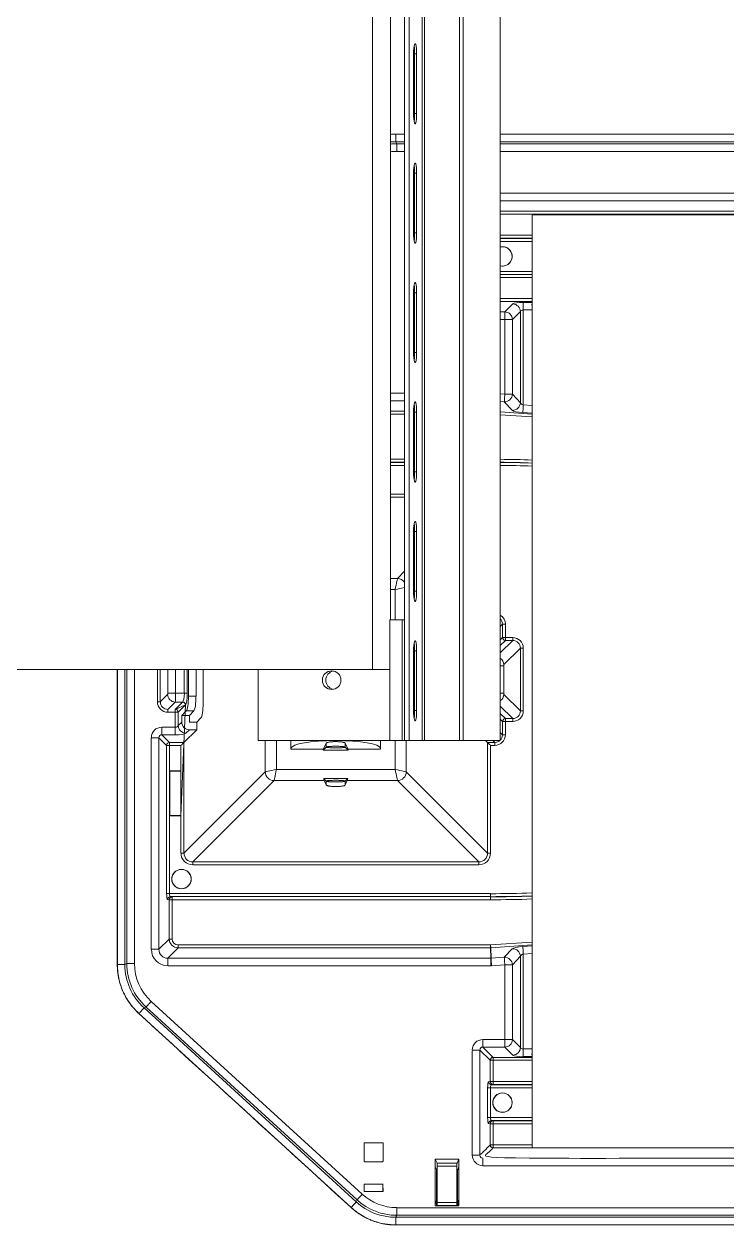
# Model space of a CAD drawing. Header units: inches. Extents: x 1518 to 2565, y 62 to 679.
# Drawn here: x 2123.65 to 2135.43, y 528.97 to 549.08 of the extents above; entities that cross this region are included whole.
import ezdxf

# ---------------------------------------------------------------- set-up
doc = ezdxf.new("R2010")
doc.units = ezdxf.units.IN
doc.header["$LTSCALE"] = 50
doc.header["$MEASUREMENT"] = 0
for name, color, linetype, lineweight in [('E2-ECOFEET', 254, 'Continuous', 5), ('ECOFEET', 254, 'Continuous', 5), ('TEXT', 1, 'Continuous', 20)]:
    doc.layers.add(name, color=color, linetype=linetype, lineweight=lineweight)

# ---------------------------------------------------------------- blocks, each defined once
blk = doc.blocks.new('Z1')
at = {"layer": 'ECOFEET', "color": 1, "linetype": 'Continuous'}
for p, q in [((0.871, 140.498), (0.871, 70.498)), ((1.523, 140.498), (1.523, 70.498)), ((2.142, 70.498), (2.142, 140.498)), ((0, 71.685), (0, 137.185)), ((0.301, 72.518), (0.301, 136.373)), ((0.395, 80.527), (0.408, 80.493)), ((2.143, 80.655), (18.191, 80.655)), ((18.191, 80.652), (2.143, 80.652)), ((18.191, 80.527), (2.143, 80.527)), ((2.143, 78.959), (2.677, 78.959)), ((2.677, 78.909), (2.143, 78.909)), ((2.143, 78.907), (2.677, 78.907)), ((2.677, 78.857), (2.143, 78.857)), ((2.143, 78.355), (2.677, 78.355)), ((2.677, 78.305), (2.143, 78.305)), ((2.143, 78.302), (2.677, 78.302)), ((2.677, 78.252), (2.143, 78.252)), ((2.143, 77.898), (2.677, 77.898)), ((2.677, 77.848), (2.143, 77.848)), ((0.301, 76.313), (0.54, 76.313)), ((2.347, 76.298), (2.48, 76.155)), ((0.54, 76.185), (0.301, 76.185)), ((2.343, 76.028), (2.21, 76.17)), ((0.301, 76.013), (0.54, 76.013)), ((0.54, 75.964), (0.301, 75.964)), ((0.69, 76.013), (0.708, 76.013)), ((0.708, 75.964), (0.69, 75.964)), ((2.143, 76.002), (2.677, 75.966)), ((2.677, 75.916), (2.143, 75.953)), ((0.301, 75.208), (0.54, 75.208)), ((0.54, 75.158), (0.301, 75.158)), ((0.301, 75.156), (0.54, 75.156)), ((0.54, 75.106), (0.301, 75.106)), ((0.69, 75.208), (0.708, 75.208)), ((0.708, 75.158), (0.69, 75.158)), ((0.69, 75.156), (0.708, 75.156)), ((0.708, 75.106), (0.69, 75.106)), ((0.301, 74.624), (0.54, 74.624)), ((0.54, 74.574), (0.301, 74.574)), ((0.69, 73.482), (0.708, 73.501)), ((0.708, 73.205), (0.69, 73.187)), ((-2.836, 71.123), (-2.836, 71.685)), ((-1.365, 70.498), (-1.365, 70.352)), ((-0.772, 70.452), (-0.772, 70.388)), ((-0.455, 70.388), (-0.455, 70.452)), ((-0.772, 69.817), (-0.772, 69.753)), ((-0.455, 69.753), (-0.455, 69.817)), ((-0.136, 63.751), (-0.136, 63.453)), ((0.168, 63.761), (-0.126, 63.761)), ((0.178, 63.453), (0.178, 63.751)), ((2.677, 63.675), (10.302, 63.675)), ((-0.126, 63.443), (0.168, 63.443)), ((1.051, 63.357), (1.072, 63.315)), ((1.076, 63.266), (1.076, 62.844)), ((1.427, 63.266), (1.427, 62.844)), ((0.177, 63.067), (-0.135, 63.067)), ((0.177, 62.944), (0.177, 63.067)), ((-0.136, 62.943), (0.178, 62.943))]:
    blk.add_line(p, q, dxfattribs=at)
for points in [[(0.832, 140.498), (0.832, 70.498), (0.617, 70.498), (0.54, 70.498), (0.497, 70.498)], [(0.617, 140.498), (0.54, 140.498), (0.54, 70.498)], [(0.617, 70.498), (0.617, 140.498), (0.832, 140.498), (0.871, 140.498), (1.461, 140.498)], [(1.461, 70.498), (1.523, 70.498), (2.142, 70.498), (2.143, 70.498), (2.143, 140.498), (2.142, 140.498), (1.523, 140.498), (1.461, 140.498), (1.461, 70.498), (0.871, 70.498), (0.832, 70.498)], [(0.291, 71.685), (0, 71.685), (-38.449, 71.685), (-38.449, 137.185), (0, 137.185), (0.291, 137.185)], [(0.708, 81.998), (0.742, 81.998), (0.742, 80.998), (0.708, 80.998)], [(0.54, 80.652), (0.395, 80.652), (0.301, 80.647)], [(0.54, 80.527), (0.395, 80.527), (0.395, 80.652), (0.395, 80.655)], [(0.54, 80.365), (0.408, 80.365), (0.408, 80.493), (0.54, 80.493)], [(2.143, 79.663), (11.811, 79.663), (11.811, 79.681), (11.811, 80.335), (12.211, 80.335), (12.211, 79.681), (12.211, 79.663), (18.06, 79.663), (18.06, 79.535)], [(0.708, 79.998), (0.742, 79.998), (0.742, 78.998), (0.708, 78.998)], [(2.143, 79.363), (17.888, 79.363), (17.888, 79.314), (17.937, 79.314), (18.109, 79.486), (18.191, 79.486)], [(10.302, 79.3), (10.302, 63.675), (17.927, 63.675), (17.927, 79.3), (10.302, 79.3), (2.677, 79.3), (2.677, 63.675), (2.023, 63.675), (2.023, 63.724), (2.677, 63.724)], [(17.888, 79.3), (17.888, 79.314), (2.143, 79.314)], [(0.708, 77.998), (0.742, 77.998), (0.742, 76.998), (0.708, 76.998)], [(2.48, 77.681), (2.347, 77.548), (2.219, 77.548), (2.143, 77.548)], [(2.529, 77.708), (2.529, 77.836), (2.677, 77.836)], [(2.677, 77.708), (2.529, 77.708), (2.529, 76.117), (2.677, 76.107)], [(2.677, 77.794), (2.669, 77.801), (2.677, 77.801)], [(0.708, 75.998), (0.742, 75.998), (0.742, 74.998), (0.708, 74.998)], [(0.708, 73.998), (0.742, 73.998), (0.742, 72.998), (0.708, 72.998)], [(0.301, 73.213), (0.421, 73.213), (0.54, 73.332)], [(0.381, 72.518), (0.381, 73.026), (0.301, 73.026)], [(0.497, 72.518), (0.497, 70.498), (0.291, 70.498), (-1.916, 70.498), (-1.916, 71.685)], [(0.291, 70.498), (0.291, 72.518), (0.497, 72.518), (0.54, 72.518)], [(2.143, 72.185), (2.18, 72.222), (2.229, 72.222), (2.229, 72.445), (2.18, 72.445), (2.143, 72.408)], [(2.143, 71.964), (2.352, 72.173), (2.352, 72.222), (2.229, 72.222), (2.229, 72.173), (2.143, 72.087)], [(0.708, 71.998), (0.742, 71.998), (0.742, 70.998), (0.708, 70.998)], [(-4.147, 71.685), (-4.147, 66.745), (-4.273, 66.745), (-4.275, 66.745)], [(-4.147, 66.745), (-4.113, 66.76), (-4.113, 71.685)], [(-3.985, 71.685), (-3.985, 66.76), (-4.113, 66.76)], [(-3.553, 71.685), (-3.553, 71.147), (-3.602, 71.147), (-3.602, 71.685)], [(-3.3, 71.685), (-3.3, 71.289), (-3.428, 71.289), (-3.428, 71.685)], [(-3.3, 71.289), (-3.151, 71.289), (-3.151, 71.685)], [(-3.102, 71.685), (-3.102, 71.289), (-3.151, 71.289)], [(-3.082, 71.685), (-3.082, 71.239), (-2.955, 71.239), (-2.955, 71.685)], [(2.143, 71.289), (2.2, 71.289), (2.2, 71.749), (2.143, 71.749)], [(2.143, 70.853), (2.18, 70.816), (2.229, 70.816), (2.352, 70.816), (2.352, 70.865), (2.143, 71.074)], [(-3.067, 70.917), (-3.194, 70.917), (-3.194, 70.806), (-3.253, 70.747)], [(-3.194, 70.917), (-3.119, 70.993), (-2.992, 70.993), (-3.067, 70.917), (-3.067, 70.81), (-3.062, 70.805), (-2.944, 70.805), (-2.873, 70.877)], [(2.143, 70.951), (2.229, 70.865), (2.229, 70.816), (2.229, 70.593), (2.18, 70.593), (2.143, 70.63)], [(-3.526, 70.593), (-3.302, 70.593), (-3.302, 70.721)], [(-3.157, 68.612), (-3.157, 70.465), (-2.944, 70.678)], [(-3.576, 70.544), (-3.704, 70.544), (-3.704, 67.001), (-3.576, 67.001), (-3.403, 67.173)], [(-3.396, 69.984), (-3.398, 69.987), (-3.207, 69.987), (-3.207, 69.237), (-3.207, 68.612), (-3.157, 68.612), (-1.796, 69.973), (-1.796, 70.498)], [(-1.364, 70.498), (-1.364, 70.368), (-1.365, 70.352), (-0.822, 70.352)], [(-0.406, 70.338), (-0.822, 70.338), (-0.774, 70.386), (-0.774, 70.448), (-0.822, 70.352), (-0.822, 70.338)], [(0.138, 70.352), (-0.406, 70.352), (-0.454, 70.448), (-0.454, 70.386), (-0.406, 70.338), (-0.406, 70.352)], [(0.136, 70.498), (0.136, 70.368), (0.138, 70.352), (0.138, 70.498)], [(0.568, 70.498), (0.568, 69.973), (1.93, 68.612), (1.979, 68.612), (1.979, 70.416), (2.052, 70.416), (2.052, 70.465), (2.02, 70.498)], [(1.93, 68.612), (1.93, 70.465), (1.898, 70.498)], [(-3.396, 69.239), (-3.398, 69.237), (-3.207, 69.237), (-3.209, 69.239)], [(-3.428, 66.853), (-3.428, 66.725), (1.986, 66.725), (1.986, 66.853), (1.98, 67.025), (-3.256, 67.025), (-3.256, 67.074), (1.98, 67.074), (2.677, 67.122)], [(-3.256, 67.025), (-3.428, 66.853), (1.986, 66.853)], [(2.677, 66.931), (2.529, 66.921), (2.529, 65.331), (2.677, 65.331)], [(2.677, 65.141), (2.023, 65.141), (2.023, 65.19), (2.677, 65.19)], [(2.677, 65.203), (2.529, 65.203), (2.529, 65.331)], [(2.677, 65.237), (2.669, 65.237), (2.677, 65.245)], [(1.979, 64.683), (1.93, 64.683), (1.93, 64.182), (1.979, 64.182), (2.677, 64.182)], [(2.677, 64.683), (1.979, 64.683), (1.979, 64.182)], [(1.051, 63.484), (1.051, 63.357), (1.051, 62.703), (1.451, 62.703), (1.451, 63.357), (1.43, 63.315)], [(1.451, 63.357), (1.451, 63.484), (1.051, 63.484), (1.083, 63.42), (1.419, 63.42), (1.451, 63.484)], [(11.811, 63.375), (1.851, 63.375), (1.851, 63.503)], [(-0.136, 63.068), (-0.135, 63.067), (-0.135, 62.944)], [(18.604, 62.384), (18.604, 62.386), (0.395, 62.386), (0.395, 62.384)]]:
    blk.add_lwpolyline(points, dxfattribs=at)
at = {"layer": 'ECOFEET', "color": 1, "linetype": 'Continuous', "flags": 128}
for points in [[(0.742, 81.998), (0.741, 82.046), (0.738, 82.09), (0.733, 82.127), (0.727, 82.154), (0.719, 82.168), (0.712, 82.168), (0.705, 82.154), (0.699, 82.127), (0.694, 82.09), (0.691, 82.046), (0.69, 81.998), (0.69, 80.998), (0.691, 80.949), (0.694, 80.905), (0.699, 80.868), (0.705, 80.841), (0.712, 80.827), (0.719, 80.827), (0.727, 80.841), (0.733, 80.868), (0.738, 80.905), (0.741, 80.949), (0.742, 80.998)], [(0.742, 79.998), (0.741, 80.046), (0.738, 80.09), (0.733, 80.127), (0.727, 80.154), (0.719, 80.168), (0.712, 80.168), (0.705, 80.154), (0.699, 80.127), (0.694, 80.09), (0.691, 80.046), (0.69, 79.998), (0.69, 78.998), (0.691, 78.949), (0.694, 78.905), (0.699, 78.868), (0.705, 78.841), (0.712, 78.827), (0.719, 78.827), (0.727, 78.841), (0.733, 78.868), (0.738, 78.905), (0.741, 78.949), (0.742, 78.998)], [(0.742, 77.998), (0.741, 78.046), (0.738, 78.09), (0.733, 78.127), (0.727, 78.154), (0.719, 78.168), (0.712, 78.168), (0.705, 78.154), (0.699, 78.127), (0.694, 78.09), (0.691, 78.046), (0.69, 77.998), (0.69, 76.998), (0.691, 76.949), (0.694, 76.905), (0.699, 76.868), (0.705, 76.841), (0.712, 76.827), (0.719, 76.827), (0.727, 76.841), (0.733, 76.868), (0.738, 76.905), (0.741, 76.949), (0.742, 76.998)], [(2.143, 76.175), (2.21, 76.17), (2.211, 76.176), (2.211, 76.185), (2.212, 76.198), (2.213, 76.214), (2.214, 76.233), (2.216, 76.253), (2.217, 76.275), (2.219, 76.298), (2.143, 76.303)], [(0.742, 75.998), (0.741, 76.046), (0.738, 76.09), (0.733, 76.127), (0.727, 76.154), (0.719, 76.168), (0.712, 76.168), (0.705, 76.154), (0.699, 76.127), (0.694, 76.09), (0.691, 76.046), (0.69, 75.998), (0.69, 74.998), (0.691, 74.949), (0.694, 74.905), (0.699, 74.868), (0.705, 74.841), (0.712, 74.827), (0.719, 74.827), (0.727, 74.841), (0.733, 74.868), (0.738, 74.905), (0.741, 74.949), (0.742, 74.998)], [(2.677, 75.978), (2.52, 75.989), (2.521, 75.995), (2.522, 76.005), (2.522, 76.018), (2.524, 76.033), (2.525, 76.052), (2.526, 76.073), (2.528, 76.094), (2.529, 76.117)], [(0.742, 73.998), (0.741, 74.046), (0.738, 74.09), (0.733, 74.127), (0.727, 74.154), (0.719, 74.168), (0.712, 74.168), (0.705, 74.154), (0.699, 74.127), (0.694, 74.09), (0.691, 74.046), (0.69, 73.998), (0.69, 72.998), (0.691, 72.949), (0.694, 72.905), (0.699, 72.868), (0.705, 72.841), (0.712, 72.827), (0.719, 72.827), (0.727, 72.841), (0.733, 72.868), (0.738, 72.905), (0.741, 72.949), (0.742, 72.998)], [(0.742, 71.998), (0.741, 72.046), (0.738, 72.09), (0.733, 72.127), (0.727, 72.154), (0.719, 72.168), (0.712, 72.168), (0.705, 72.154), (0.699, 72.127), (0.694, 72.09), (0.691, 72.046), (0.69, 71.998), (0.69, 70.998), (0.691, 70.949), (0.694, 70.905), (0.699, 70.868), (0.705, 70.841), (0.712, 70.827), (0.719, 70.827), (0.727, 70.841), (0.733, 70.868), (0.738, 70.905), (0.741, 70.949), (0.742, 70.998)], [(-3.398, 67.933), (-3.398, 69.237), (-3.398, 69.987), (-3.398, 70.416), (-3.398, 70.465), (-3.157, 70.465), (-3.16, 70.463), (-3.163, 70.459), (-3.168, 70.454), (-3.174, 70.448), (-3.182, 70.441), (-3.189, 70.433), (-3.198, 70.425), (-3.207, 70.416)], [(-1.609, 70.498), (-1.609, 70.012), (-1.617, 69.975), (-1.624, 69.939), (-1.631, 69.905), (-1.637, 69.876), (-1.642, 69.853), (-1.646, 69.836), (-1.648, 69.825), (-3.01, 68.464), (-3.01, 68.415), (1.782, 68.415), (1.782, 68.464), (-3.01, 68.464)], [(1.782, 68.464), (0.421, 69.825), (0.419, 69.836), (0.415, 69.853), (0.41, 69.876), (0.404, 69.905), (0.397, 69.939), (0.389, 69.975), (0.381, 70.012), (0.381, 70.498)], [(2.052, 70.465), (1.93, 70.465), (1.932, 70.463), (1.936, 70.459), (1.941, 70.454), (1.947, 70.448), (1.954, 70.441), (1.962, 70.433), (1.971, 70.425), (1.979, 70.416)], [(2.677, 67.06), (2.52, 67.049), (2.521, 67.043), (2.522, 67.034), (2.522, 67.021), (2.524, 67.005), (2.525, 66.986), (2.526, 66.966), (2.528, 66.944), (2.529, 66.921)], [(-3.913, 65.924), (-3.911, 65.925), (-0.354, 62.676), (-0.339, 62.693), (-0.325, 62.709), (-0.311, 62.724), (-0.299, 62.737), (-0.288, 62.749), (-0.28, 62.758), (-0.273, 62.765), (-0.269, 62.769), (-3.826, 66.018), (-3.793, 66.033), (-0.256, 62.803)], [(-0.269, 62.769), (-0.256, 62.803), (-0.253, 62.807), (-0.246, 62.814), (-0.237, 62.824), (-0.227, 62.836), (-0.214, 62.849), (-0.2, 62.865), (-0.185, 62.881), (-0.17, 62.897), (-3.706, 66.127), (-3.722, 66.111), (-3.736, 66.095), (-3.75, 66.079), (-3.763, 66.066), (-3.774, 66.054), (-3.782, 66.044), (-3.789, 66.037), (-3.793, 66.033)]]:
    blk.add_lwpolyline(points, dxfattribs=at)
at = {"layer": 'ECOFEET', "color": 1, "linetype": 'Continuous'}
for points in [[(0.699, 82.129, -0.044078), (0.708, 81.998), (0.708, 80.998, -0.044084), (0.699, 80.866)], [(0.699, 80.129, -0.044084), (0.708, 79.998), (0.708, 78.998, -0.044083), (0.699, 78.866)], [(2.143, 78.448, 0.202767), (2.267, 78.47, 0.544465), (2.267, 78.741, 0.202767), (2.143, 78.763)], [(0.699, 78.129, -0.044083), (0.708, 77.998), (0.708, 76.998, -0.044083), (0.699, 76.866)], [(2.143, 77.676), (2.219, 77.676), (2.352, 77.809, -0.393918), (2.48, 77.681), (2.48, 76.155)], [(0.699, 76.129, -0.044083), (0.708, 75.998), (0.708, 74.998, -0.044083), (0.699, 74.866)], [(0.699, 74.129, -0.044084), (0.708, 73.998), (0.708, 72.998, -0.044081), (0.699, 72.866)], [(2.352, 72.173), (2.229, 72.173, -0.393952), (2.18, 72.222), (2.18, 72.445)], [(0.699, 72.129, -0.044084), (0.708, 71.998), (0.708, 70.998, -0.044078), (0.699, 70.866)], [(2.143, 71.163, 0.244886), (2.203, 71.27), (2.48, 70.993), (2.529, 70.993), (2.529, 72.045), (2.48, 72.045), (2.48, 70.993)], [(2.48, 72.045), (2.203, 71.768, 0.244888), (2.143, 71.875)], [(0.69, 71.37, 0.067276), (0.704, 71.508, 0.067277), (0.69, 71.646)], [(-3.553, 71.147), (-3.431, 71.27, 0.393908), (-3.303, 71.142)], [(-2.944, 70.805), (-2.944, 70.678), (-3.066, 70.678), (-3.125, 70.619, -0.393908), (-3.253, 70.747), (-3.253, 70.97, 0.393932), (-3.302, 71.019), (-3.18, 71.142)], [(2.18, 70.593), (2.18, 70.816, -0.393948), (2.229, 70.865), (2.352, 70.865)], [(-3.576, 67.001), (-3.576, 70.544), (-3.448, 70.416), (-3.448, 67.933), (-3.398, 67.933), (1.981, 67.933), (1.981, 67.883), (-3.381, 67.883), (-3.354, 67.88, 0.412109), (-3.403, 67.83), (-3.354, 67.83), (-3.354, 67.173), (-3.403, 67.173), (-3.403, 67.83), (-3.43, 67.833, -0.411992), (-3.381, 67.883)], [(2.48, 66.883, 0.411946), (2.343, 67.011), (2.21, 66.868)], [(1.851, 65.362), (2.023, 65.19, 0.393866), (1.974, 65.141), (1.802, 65.313), (1.802, 63.552)], [(1.997, 64.733, -0.412067), (1.947, 64.783), (1.974, 64.786), (1.974, 65.141), (2.023, 65.141), (2.023, 64.786), (2.677, 64.786)], [(2.677, 64.736), (2.023, 64.736), (2.023, 64.786), (1.974, 64.786, 0.412074), (2.023, 64.736), (1.997, 64.733), (2.677, 64.733)], [(2.677, 64.079), (2.023, 64.079), (2.023, 63.724), (1.974, 63.724), (1.974, 64.079), (1.947, 64.082, -0.412081), (1.997, 64.132)], [(2.677, 64.132), (1.997, 64.132), (2.023, 64.129, 0.412061), (1.974, 64.079), (2.023, 64.079), (2.023, 64.129), (2.677, 64.129)]]:
    blk.add_lwpolyline(points, format="xyb", dxfattribs=at)
for points in [[(2.219, 76.298), (2.347, 76.298), (2.347, 77.548, 0.393919), (2.219, 77.676), (2.219, 77.548)], [(-3.209, 69.239), (-3.396, 69.239), (-3.396, 69.984), (-3.209, 69.984), (-3.207, 69.987), (-3.207, 70.416), (-3.398, 70.416), (-3.448, 70.416, -0.393922), (-3.398, 70.465), (-3.526, 70.593), (-3.526, 70.721), (-3.302, 70.721), (-3.302, 70.97), (-3.253, 70.97), (-3.131, 71.093)], [(-3.302, 71.019), (-3.302, 70.97), (-3.425, 70.97), (-3.425, 71.019), (-3.303, 71.142), (-3.18, 71.142, -0.393932), (-3.131, 71.093)], [(-3.286, 68.313, 0.544465), (-3.286, 68.041, 0.294947), (-3.111, 68.041, 0.544465), (-3.111, 68.313, 0.294947)], [(2.092, 64.568, 0.544465), (2.092, 64.297, 0.294947), (2.267, 64.297, 0.544465), (2.267, 64.568, 0.294947)]]:
    blk.add_lwpolyline(points, format="xyb", close=True, dxfattribs=at)
at = {"layer": 'ECOFEET', "color": 1, "linetype": 'Continuous', "flags": 128}
for points in [[(0.54, 73.059), (0.517, 73.054), (0.488, 73.048), (0.455, 73.041), (0.419, 73.034), (0.381, 73.026), (0.389, 73.063), (0.397, 73.1), (0.404, 73.133), (0.41, 73.162), (0.415, 73.185), (0.419, 73.203), (0.421, 73.213, -0.234532), (0.54, 73.148)], [(2.677, 67.073), (1.983, 67.025), (1.983, 67.028), (1.983, 67.031), (1.983, 67.036), (1.982, 67.042), (1.982, 67.049), (1.981, 67.057), (1.98, 67.066), (1.98, 67.074), (1.98, 67.025, 0.016615), (1.983, 67.025), (1.989, 66.853), (2.21, 66.868), (2.211, 66.862), (2.211, 66.853), (2.212, 66.84), (2.213, 66.824), (2.214, 66.805), (2.216, 66.785), (2.217, 66.763), (2.219, 66.74), (2.347, 66.74, 0.411946), (2.21, 66.868)], [(1.989, 66.853), (1.99, 66.847), (1.99, 66.838), (1.991, 66.825), (1.992, 66.809), (1.993, 66.79), (1.995, 66.77), (1.996, 66.748), (1.998, 66.725), (2.219, 66.74), (2.219, 65.49), (2.219, 65.362), (2.352, 65.229, 0.393921), (2.48, 65.357), (2.347, 65.49, -0.393918), (2.219, 65.362), (1.851, 65.362), (1.851, 65.49), (2.219, 65.49), (2.347, 65.49), (2.347, 66.74), (2.48, 66.883), (2.48, 65.357)]]:
    blk.add_lwpolyline(points, format="xyb", dxfattribs=at)
blk.add_lwpolyline([(-0.774, 69.757), (-0.808, 69.825), (-1.648, 69.825, -0.39394), (-1.796, 69.973), (-1.786, 69.975), (-1.768, 69.979), (-1.745, 69.984), (-1.716, 69.99), (-1.682, 69.997), (-1.646, 70.005), (-1.609, 70.012), (0.381, 70.012), (0.419, 70.005), (0.455, 69.997), (0.488, 69.99), (0.517, 69.984), (0.541, 69.979), (0.558, 69.975), (0.568, 69.973, -0.393923), (0.421, 69.825), (-0.42, 69.825), (-0.454, 69.757), (-0.454, 69.819), (-0.413, 69.86), (-0.815, 69.86), (-0.774, 69.819)], format="xyb", close=True, dxfattribs=at)
at = {"layer": 'ECOFEET', "color": 1, "linetype": 'Continuous'}
for points in [[(-3.354, 67.88), (-3.354, 67.83), (1.981, 67.83), (1.981, 67.88), (1.981, 67.883)], [(1.416, 63.371), (1.087, 63.371), (1.087, 62.759), (1.416, 62.759)], [(0.177, 63.067), (0.178, 63.068), (-0.136, 63.068), (-0.136, 62.943), (-0.135, 62.944), (0.177, 62.944), (0.178, 62.943)], [(1.427, 62.708), (1.076, 62.708), (1.082, 62.709), (1.42, 62.709)]]:
    blk.add_lwpolyline(points, close=True, dxfattribs=at)
for centre, radius in [((-0.682, 71.508), 0.156), ((-3.198, 68.177), 0.163), ((2.179, 64.432), 0.163)]:
    blk.add_circle(centre, radius, dxfattribs=at)
for centre, radius, start, end in [((2.179, 78.606), 0.163, 257.1326, 102.8674), ((2.214, 76.303), 0.133, 268.2707, 357.8266), ((2.347, 76.16), 0.133, 268.2707, 357.8266), ((1.981, 56.626), 18.582, 87.8554, 89.5018), ((1.981, 56.626), 18.532, 87.8496, 89.5004), ((1.981, 56.626), 18.53, 87.8493, 89.5003), ((1.981, 56.626), 18.48, 87.8434, 89.499), ((-0.623, 71.508), 0.157, 101.5572, 258.4428), ((1.981, 86.412), 18.48, 270, 272.1566), ((1.981, 86.412), 18.53, 270, 272.1507), ((1.981, 86.412), 18.532, 270, 272.1504), ((1.981, 86.412), 18.582, 270, 272.1446)]:
    blk.add_arc(centre, radius, start, end, dxfattribs=at)
for centre, major_axis, ratio, start_param, end_param in [((0.408, 79.507), (-0.37, 0.953), 0.978189, 5.918992, 6.012205), ((0.418, 79.482), (-0.366, 0.945), 0.987012, 5.918992, 6.025366), ((0.418, 79.482), (0.32, -0.825), 0.982581, 2.777399, 2.899692), ((2.529, 77.804), (0.18, 0), 0.176327, 1.570796, 2.96706), ((2.529, 77.676), (0.05, 0), 0.634777, 1.570796, 2.96706), ((2.785, 77.708), (0.133, -0.129), 0.122744, 3.780325, 3.887313), ((2.529, 76.149), (0.0488, -0.019), 0.580702, 3.53857, 4.934833), ((2.52, 76.021), (0.18, -0.013), 0.175892, 3.328509, 4.724773), ((2.046, 72.439), (-0.131, -0.131), 0.970288, 2.371274, 3.3859), ((2.046, 72.439), (0.0969, 0.0969), 0.948921, 5.512866, 6.287282), ((2.346, 72.039), (0.131, 0.131), 0.970288, 5.512866, 7.053504), ((2.346, 72.039), (0.0969, 0.0969), 0.948921, 5.512866, 7.053504), ((2.204, 71.749), (0, 0.02), 0.176327, 0.174533, 1.570796), ((-3.431, 71.289), (0, 0.02), 0.176327, 3.316126, 4.712389), ((-3.303, 71.289), (0, 0.15), 0.02351, 3.316126, 4.712389), ((-3.186, 71.289), (0, 0.15), 0.235103, 3.316126, 4.712389), ((-3.137, 71.289), (0, 0.2), 0.176327, 3.316126, 4.712389), ((-3.126, 71.239), (0, 0.25), 0.176327, 3.316126, 4.712389), ((-3, 71.239), (0, 0.25), 0.176327, 3.316126, 4.712389), ((2.204, 71.289), (0, 0.02), 0.176327, 1.570796, 2.96706), ((-3.419, 71.153), (-0.131, -0.131), 0.970288, 5.512866, 7.053504), ((-3.419, 71.153), (0.0969, 0.0969), 0.948921, 2.371274, 3.911912), ((-2.88, 71.123), (0, 0.25), 0.176327, 3.316126, 4.712389), ((-3.062, 70.81), (0.0947, 0.0947), 0.970288, 2.371274, 3.911912), ((2.346, 70.999), (-0.0969, 0.0969), 0.948921, 2.371274, 3.911912), ((2.346, 70.999), (0.131, -0.131), 0.970288, 5.512866, 7.053504), ((-3.521, 70.538), (-0.131, 0.131), 0.970288, 5.512866, 7.053504), ((-3.302, 70.753), (0.05, 0), 0.634777, 4.712389, 6.108652), ((-3.302, 70.625), (0.18, 0), 0.176327, 4.712389, 6.108652), ((-3.521, 70.538), (-0.042, 0.042), 0.84211, 5.512866, 7.053504), ((-0.614, 70.365), (0.75, 0), 0.176327, 0.017453, 3.124139), ((2.046, 70.599), (0.0969, -0.0969), 0.948921, 5.512866, 7.053504), ((2.046, 70.599), (-0.131, 0.131), 0.970288, 2.371274, 3.911912), ((-0.805, 70.012), (0, 0.19), 0.087489, 2.502598, 2.96706), ((0.044, 69.815), (0.5, 0), 0.087489, 3.054326, 3.083032), ((-0.422, 70.012), (0, 0.19), 0.087489, 3.316126, 3.780587), ((-3.003, 68.618), (-0.146, -0.146), 0.970288, 5.512866, 7.053504), ((-3.003, 68.618), (0.111, 0.111), 0.951716, 2.371274, 3.911912), ((1.776, 68.618), (-0.111, 0.111), 0.951716, 2.371274, 3.911912), ((1.776, 68.618), (0.146, -0.146), 0.970288, 5.512866, 7.053504), ((-3.43, 67.933), (0, 0.1), 0.176327, 1.570796, 3.124139), ((-3.381, 67.933), (0, 0.05), 0.352654, 1.570796, 3.124139), ((-3.419, 67.009), (-0.204, -0.204), 0.970288, 5.512866, 7.053504), ((-3.419, 67.009), (0.115, 0.115), 0.923436, 2.371274, 3.911912), ((-3.253, 67.176), (0.107, 0.107), 0.989599, 2.371274, 3.911912), ((-3.253, 67.176), (-0.0729, -0.0729), 0.970288, 5.512866, 7.053504), ((2.52, 67.017), (0.18, 0.013), 0.175892, 1.558413, 2.954676), ((1.986, 66.908), (-0.0019, 0.0547), 0.913122, 3.108053, 3.175133), ((2.529, 66.89), (0.0488, 0.019), 0.580702, 1.348352, 2.744616), ((-3.128, 66.76), (0.936, 0.413), 0.977384, 2.732965, 3.550221), ((-3.102, 66.772), (0.927, 0.409), 0.986525, 2.732965, 3.550221), ((-3.102, 66.772), (0.811, 0.357), 0.981933, 2.732965, 3.550221), ((1.986, 66.908), (0.006, -0.183), 0.984791, 6.249645, 6.316725), ((1.857, 65.307), (-0.131, 0.131), 0.970288, 5.512866, 7.053504), ((1.857, 65.307), (-0.042, 0.042), 0.84211, 5.512866, 7.053504), ((2.529, 65.234), (0.18, 0), 0.176327, 3.316126, 4.712389), ((2.529, 65.362), (0.05, 0), 0.634777, 3.316126, 4.712389), ((2.785, 65.331), (0.133, 0.129), 0.122744, 2.395872, 2.50286), ((1.948, 64.683), (0, 0.1), 0.176327, 0.017453, 1.570796), ((1.997, 64.683), (0, 0.05), 0.352654, 0.017453, 1.570796), ((1.948, 64.182), (0, 0.1), 0.176327, 1.570796, 3.124139), ((1.997, 64.182), (0, 0.05), 0.352654, 1.570796, 3.124139), ((-0.126, 63.751), (-0.00707, 0.00707), 0.999695, 5.497939, 7.068431), ((0.168, 63.751), (0.00707, 0.00707), 0.999695, 5.497939, 7.068431), ((-0.126, 63.453), (-0.00707, -0.00707), 0.999695, 5.497939, 7.068431), ((0.168, 63.453), (0.00707, -0.00707), 0.999695, 5.497939, 7.068431), ((1.082, 63.371), (0, 0.05), 0.087489, 4.712389, 6.108652), ((1.42, 63.371), (0, 0.05), 0.087489, 0.174533, 1.570796), ((1.857, 63.558), (0.131, 0.131), 0.970288, 2.371274, 3.911912), ((1.857, 63.558), (0.042, 0.042), 0.84211, 2.371274, 3.911912), ((1.071, 63.266), (0, 0.05), 0.087489, 4.712389, 6.108652), ((1.431, 63.266), (0, 0.05), 0.087489, 0.174533, 1.570796), ((0.408, 63.531), (0.37, 0.953), 0.978189, 2.777399, 3.505786), ((0.418, 63.557), (0.366, 0.945), 0.987012, 2.777399, 3.505786), ((0.418, 63.557), (0.32, 0.825), 0.982581, 2.777399, 3.505786), ((1.071, 62.844), (0, 0.05), 0.087489, 3.665191, 4.712389), ((1.082, 62.759), (0, 0.05), 0.087489, 3.159046, 4.712389), ((1.42, 62.759), (0, 0.05), 0.087489, 1.570796, 3.124139)]:
    blk.add_ellipse(centre, major_axis=major_axis, ratio=ratio, start_param=start_param, end_param=end_param, dxfattribs=at)
for points, knots in [([(0.54, 80.655), (0.492, 80.655), (0.443, 80.655), (0.395, 80.655), (0.375, 80.654), (0.344, 80.654), (0.313, 80.651), (0.301, 80.65)], [0, 0, 0, 0, 1, 1, 1, 1.615467, 2, 2, 2, 2]), ([(2.143, 80.493), (3.569, 80.493), (4.995, 80.493), (6.422, 80.493), (6.423, 80.488), (6.426, 80.479), (6.429, 80.444), (6.431, 80.404), (6.431, 80.378), (6.431, 80.365), (5.002, 80.365), (3.572, 80.365), (2.143, 80.365)], [0, 0, 0, 0, 1, 1, 1, 1.272796, 1.562444, 1.787991, 2, 2, 2, 3, 3, 3, 3]), ([(11.811, 79.663), (11.811, 79.647), (11.811, 79.613), (11.808, 79.572), (11.805, 79.545), (11.803, 79.538), (11.802, 79.535), (8.582, 79.535), (5.363, 79.535), (2.143, 79.535)], [0, 0, 0, 0, 0.271929, 0.56133, 0.787278, 1, 1, 1, 2, 2, 2, 2]), ([(-4.273, 71.685), (-4.273, 70.038), (-4.273, 68.392), (-4.273, 66.745), (-4.271, 66.702), (-4.268, 66.614), (-4.241, 66.468), (-4.189, 66.307), (-4.108, 66.155), (-4.014, 66.026), (-3.946, 65.959), (-3.911, 65.925), (-3.906, 65.931), (-3.901, 65.936), (-3.896, 65.942), (-3.891, 65.947), (-3.887, 65.952), (-3.882, 65.958), (-3.877, 65.962), (-3.873, 65.967), (-3.868, 65.972), (-3.864, 65.977), (-3.86, 65.981), (-3.856, 65.986), (-3.852, 65.99), (-3.849, 65.994), (-3.845, 65.997), (-3.842, 66.001), (-3.839, 66.004), (-3.837, 66.007), (-3.834, 66.009), (-3.832, 66.012), (-3.83, 66.014), (-3.829, 66.015), (-3.828, 66.017), (-3.826, 66.018)], [0, 0, 0, 0, 1, 1, 1, 1.141276, 1.284534, 1.483578, 1.688394, 1.8429, 2, 2, 2, 3, 3, 3, 4, 4, 4, 5, 5, 5, 6, 6, 6, 7, 7, 7, 8, 8, 8, 9, 9, 9, 10, 10, 10, 10]), ([(-4.275, 71.685), (-4.275, 70.038), (-4.275, 68.392), (-4.275, 66.745), (-4.274, 66.707), (-4.272, 66.643), (-4.261, 66.566), (-4.24, 66.453), (-4.208, 66.368), (-4.181, 66.296), (-4.164, 66.261), (-4.137, 66.204), (-4.096, 66.138), (-4.03, 66.043), (-3.967, 65.979), (-3.913, 65.924), (-2.727, 64.841), (-1.541, 63.758), (-0.356, 62.675)], [0, 0, 0, 0, 1, 1, 1, 1.250498, 1.416155, 1.50077, 2, 2, 2, 2.249902, 2.414977, 2.499969, 3, 3, 3, 4, 4, 4, 4]), ([(0.408, 62.545), (0.403, 62.534), (0.399, 62.523), (0.395, 62.512), (0.395, 62.47), (0.395, 62.428), (0.395, 62.386), (0.332, 62.389), (0.207, 62.395), (0.026, 62.443), (-0.128, 62.512), (-0.255, 62.591), (-0.321, 62.648), (-0.354, 62.676), (-0.355, 62.676), (-0.355, 62.675), (-0.356, 62.675), (-0.341, 62.662), (-0.303, 62.628), (-0.248, 62.587), (-0.188, 62.548), (-0.133, 62.516), (-0.071, 62.485), (-0.029, 62.468), (-0.008, 62.459), (0.01, 62.452), (0.058, 62.435), (0.124, 62.416), (0.194, 62.401), (0.258, 62.391), (0.326, 62.385), (0.372, 62.384), (0.395, 62.384), (6.465, 62.384), (12.534, 62.384), (18.604, 62.384), (18.621, 62.384), (18.663, 62.384), (18.72, 62.389), (18.778, 62.397), (18.831, 62.406), (18.868, 62.415), (18.886, 62.42), (18.903, 62.424), (18.943, 62.435), (18.997, 62.454), (19.051, 62.476), (19.099, 62.499), (19.133, 62.517), (19.149, 62.526), (19.164, 62.534), (19.2, 62.555), (19.247, 62.587), (19.294, 62.623), (19.335, 62.656), (19.363, 62.682), (19.377, 62.695), (19.389, 62.707), (19.419, 62.737), (19.456, 62.78), (19.493, 62.826), (19.524, 62.869), (19.544, 62.901), (19.555, 62.917), (20.405, 64.313), (21.255, 65.709), (22.106, 67.105), (22.115, 67.12), (22.138, 67.159), (22.165, 67.214), (22.19, 67.271), (22.21, 67.325), (22.221, 67.364), (22.227, 67.383)], [0, 0, 0, 0, 1, 1, 1, 2, 2, 2, 2.227046, 2.45708, 2.680644, 2.841434, 3, 3, 3, 4, 4, 4, 4.139693, 4.369522, 4.500285, 4.666892, 4.833452, 5, 5, 5, 5.139041, 5.368685, 5.49968, 5.666359, 5.833127, 6, 6, 6, 7, 7, 7, 7.180619, 7.439228, 7.600402, 7.800259, 8, 8, 8, 8.180333, 8.438816, 8.600139, 8.800073, 9, 9, 9, 9.18001, 9.438361, 9.59983, 9.799875, 10, 10, 10, 10.179713, 10.437942, 10.599559, 10.799703, 11, 11, 11, 12, 12, 12, 12.180358, 12.438823, 12.60013, 12.800073, 13, 13, 13, 13]), ([(0.395, 62.512), (6.465, 62.512), (12.534, 62.512), (18.604, 62.512), (18.604, 62.47), (18.604, 62.428), (18.604, 62.386), (18.648, 62.387), (18.735, 62.39), (18.883, 62.417), (19.043, 62.47), (19.209, 62.558), (19.357, 62.673), (19.472, 62.795), (19.529, 62.883), (19.553, 62.919), (19.546, 62.922), (19.54, 62.926), (19.534, 62.93), (19.528, 62.934), (19.521, 62.938), (19.515, 62.941), (19.51, 62.945), (19.504, 62.948), (19.498, 62.952), (19.493, 62.955), (19.488, 62.958), (19.483, 62.961), (19.478, 62.964), (19.474, 62.967), (19.469, 62.969), (19.465, 62.972), (19.462, 62.974), (19.458, 62.976), (19.456, 62.978), (19.453, 62.979), (19.45, 62.981), (19.449, 62.982), (19.447, 62.983), (19.445, 62.984), (20.296, 64.38), (21.146, 65.776), (21.997, 67.171), (21.985, 67.174), (21.974, 67.178), (21.963, 67.181), (21.118, 65.793), (20.272, 64.405), (19.426, 63.018)], [0, 0, 0, 0, 1, 1, 1, 2, 2, 2, 2.115443, 2.230883, 2.395157, 2.559427, 2.72347, 2.887517, 3, 3, 3, 4, 4, 4, 5, 5, 5, 6, 6, 6, 7, 7, 7, 8, 8, 8, 9, 9, 9, 10, 10, 10, 11, 11, 11, 12, 12, 12, 13, 13, 13, 14, 14, 14, 14]), ([(1.076, 62.708), (1.075, 62.708), (1.074, 62.709), (1.073, 62.716), (1.072, 62.728), (1.071, 62.742), (1.071, 62.758), (1.071, 62.774), (1.072, 62.788), (1.073, 62.796), (1.073, 62.8), (1.073, 62.801)], [0, 0, 0, 0, 0.108704, 0.246108, 0.354614, 0.47415, 0.600058, 0.725957, 0.845492, 0.953999, 1, 1, 1, 1]), ([(0.408, 62.545), (2.412, 62.545), (4.417, 62.545), (6.422, 62.545), (6.423, 62.55), (6.426, 62.559), (6.429, 62.594), (6.431, 62.634), (6.431, 62.66), (6.431, 62.673), (4.423, 62.673), (2.415, 62.673), (0.408, 62.673), (0.408, 62.63), (0.408, 62.588), (0.408, 62.545)], [0, 0, 0, 0, 1, 1, 1, 1.272797, 1.562441, 1.787987, 2, 2, 2, 3, 3, 3, 4, 4, 4, 4])]:
    blk.add_open_spline(points, degree=3, knots=knots, dxfattribs=at)
for points, weights, degree, knots in [([(-0.454, 70.448), (-0.455, 70.45), (-0.455, 70.452), (-0.462, 70.479), (-0.614, 70.479), (-0.766, 70.479), (-0.772, 70.452), (-0.773, 70.45), (-0.774, 70.448)], [1, 0.999770716911, 1, 0.722641925187, 1, 0.722641925187, 1, 0.999770716911, 1], 2, [0, 0, 0, 0.042829, 0.042829, 1.569188, 1.569188, 3.095547, 3.095547, 3.138376, 3.138376, 3.138376]), ([(-0.454, 70.386), (-0.454, 70.387), (-0.455, 70.388), (-0.455, 70.388), (-0.455, 70.388), (-0.462, 70.401), (-0.614, 70.401), (-0.766, 70.401), (-0.772, 70.388), (-0.772, 70.388), (-0.773, 70.388), (-0.773, 70.387), (-0.774, 70.386)], [1, 0.999896996851, 1, 0.999975067537, 1, 0.722641925187, 1, 0.722641925187, 1, 0.999975067537, 1, 0.999896996851, 1], 2, [0, 0, 0, 0.028706, 0.028706, 0.042829, 0.042829, 1.569188, 1.569188, 3.095547, 3.095547, 3.10967, 3.10967, 3.138376, 3.138376, 3.138376]), ([(-0.773, 70.388), (-0.772, 70.387), (-0.772, 70.387), (-0.766, 70.374), (-0.614, 70.374), (-0.462, 70.374), (-0.455, 70.387), (-0.455, 70.387), (-0.455, 70.388)], [1, 0.999975067537, 1, 0.722641925187, 1, 0.722641925187, 1, 0.999975067537, 1], 2, [0, 0, 0, 0.014123, 0.014123, 1.540482, 1.540482, 3.066841, 3.066841, 3.080964, 3.080964, 3.080964]), ([(-0.774, 69.819), (-0.773, 69.818), (-0.773, 69.818), (-0.772, 69.817), (-0.772, 69.817), (-0.766, 69.804), (-0.614, 69.804), (-0.462, 69.804), (-0.455, 69.817), (-0.455, 69.817), (-0.455, 69.818), (-0.455, 69.818), (-0.455, 69.818), (-0.462, 69.831), (-0.614, 69.831), (-0.766, 69.831), (-0.772, 69.818), (-0.772, 69.818), (-0.773, 69.818)], [1, 0.999896996851, 1, 0.999975067537, 1, 0.722641925187, 1, 0.722641925187, 1, 0.999975067537, 1, 0.999975067537, 1, 0.722641925187, 1, 0.722641925187, 1, 0.999975067537, 1], 2, [0, 0, 0, 0.028706, 0.028706, 0.042829, 0.042829, 1.569188, 1.569188, 3.095547, 3.095547, 3.10967, 3.10967, 3.123793, 3.123793, 4.650152, 4.650152, 6.176511, 6.176511, 6.190634, 6.190634, 6.190634]), ([(-0.454, 69.757), (-0.455, 69.755), (-0.455, 69.753), (-0.462, 69.726), (-0.614, 69.726), (-0.766, 69.726), (-0.772, 69.753), (-0.773, 69.755), (-0.774, 69.757)], [1, 0.999770716911, 1, 0.722641925187, 1, 0.722641925187, 1, 0.999770716911, 1], 2, [0, 0, 0, 0.042829, 0.042829, 1.569188, 1.569188, 3.095547, 3.095547, 3.138376, 3.138376, 3.138376]), ([(11.832, 63.315), (11.825, 63.329), (11.818, 63.343), (11.811, 63.357), (11.811, 63.363), (11.811, 63.369), (11.811, 63.375), (11.811, 63.392), (11.811, 63.426), (11.808, 63.466), (11.805, 63.493), (11.803, 63.5), (11.802, 63.503), (8.485, 63.503), (5.168, 63.503), (1.851, 63.503), (1.909, 63.56), (1.966, 63.618), (2.023, 63.675), (1.995, 63.676), (1.975, 63.696), (1.974, 63.724), (1.917, 63.667), (1.859, 63.61), (1.802, 63.552), (1.759, 63.552), (1.717, 63.552), (1.674, 63.552), (1.674, 64.139), (1.674, 64.726), (1.674, 65.313), (1.717, 65.313), (1.759, 65.313), (1.802, 65.313)], [1, 1, 1, 1, 1, 1, 1, 1, 1, 1, 1, 1, 1, 1, 1, 1, 1, 1, 1, 0.820948346046, 0.820948346046, 1, 1, 1, 1, 1, 1, 1, 1, 1, 1, 1, 1, 1], 3, [0, 0, 0, 0, 1, 1, 1, 2, 2, 2, 2.271932, 2.561329, 2.787278, 3, 3, 3, 4, 4, 4, 5, 5, 5, 6.500781, 6.500781, 6.500781, 7.500781, 7.500781, 7.500781, 8.500781, 8.500781, 8.500781, 9.500781, 9.500781, 9.500781, 10.500781, 10.500781, 10.500781, 10.500781]), ([(1.427, 62.708), (1.43, 62.708), (1.431, 62.745), (1.432, 62.782), (1.429, 62.801), (1.427, 62.816), (1.427, 62.844)], [1, 0.793353340283, 1, 0.793353340283, 1, 0.866025403782, 1], 2, [0, 0, 0, 1.308997, 1.308997, 2.617994, 2.617994, 3.665191, 3.665191, 3.665191])]:
    blk.add_rational_spline(points, weights, degree=degree, knots=knots, dxfattribs=at)
blk = doc.blocks.new('*U215')
at = {"layer": 'E2-ECOFEET'}
blk.add_blockref('Z1', (60.859, 10.38), dxfattribs=at)

msp = doc.modelspace()

# ---------------------------------------------------------------- block references
at = {"layer": 'TEXT'}
msp.add_blockref('*U215', (2068.627, 456.206), dxfattribs=at)

doc.saveas('drawing.dxf')
